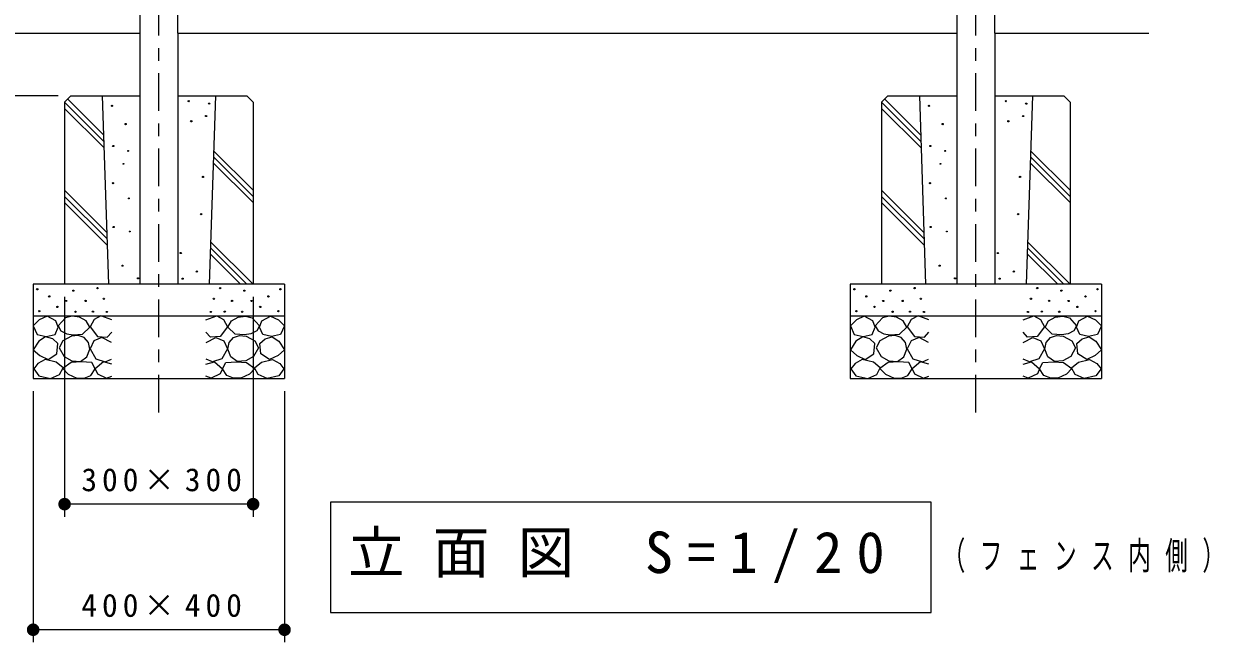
# Model space of a CAD drawing. Units: millimetres on the paper, scale 1:20. Extents: x -385 to 0, y 0 to 267.
# Drawn here: x -293.3 to -199, y 75 to 124.3 of the extents above; entities that cross this region are included whole.
import ezdxf

# ---------------------------------------------------------------- set-up
doc = ezdxf.new("R2010")
doc.units = ezdxf.units.MM
doc.linetypes.add('USER2', pattern=[6, 3, -1, 1, -1])
doc.layers.add('LY_1', color=7, linetype='Continuous', lineweight=13)
doc.styles.add('ＭＳ ゴシック', font='')
doc.styles.get('ＭＳ ゴシック').set_extended_font_data('MS Gothic')

# ---------------------------------------------------------------- blocks, each defined once
blk = doc.blocks.new('filled_dot')
at = {"color": 0, "linetype": 'Continuous', "lineweight": -2, "const_width": 1.25}
blk.add_lwpolyline([(-0.625, 0, 1), (0.625, 0, 1)], format="xyb", close=True, dxfattribs=at)

msp = doc.modelspace()

# ---------------------------------------------------------------- linework, layer by layer
at = {"layer": 'LY_1', "linetype": 'USER2'}
for p, q in [((-282.52, 93.329), (-282.52, 158.378)), ((-217.52, 93.329), (-217.52, 158.378))]:
    msp.add_line(p, q, dxfattribs=at)
at = {"layer": 'LY_1', "lineweight": 25}
for p, q in [((-284.033, 152.728), (-284.033, 123.527)), ((-281.008, 123.527), (-281.008, 152.728)), ((-219.033, 152.728), (-219.033, 123.527)), ((-216.008, 123.527), (-216.008, 152.728)), ((-297.52, 123.527), (-284.033, 123.527)), ((-284.033, 123.527), (-284.033, 103.527)), ((-281.008, 123.527), (-219.033, 123.527)), ((-281.008, 123.527), (-281.008, 103.527)), ((-219.033, 123.527), (-219.033, 103.527)), ((-216.008, 123.527), (-203.77, 123.527)), ((-216.008, 123.527), (-216.008, 103.527)), ((-290.02, 118.027), (-289.52, 118.527)), ((-290.02, 118.027), (-290.02, 103.527)), ((-289.52, 118.527), (-284.033, 118.527)), ((-287.02, 118.527), (-286.52, 103.527)), ((-281.008, 118.527), (-275.52, 118.527)), ((-278.02, 118.527), (-278.52, 103.527)), ((-275.52, 118.527), (-275.02, 118.027)), ((-275.02, 118.027), (-275.02, 103.527)), ((-225.02, 118.027), (-224.52, 118.527)), ((-225.02, 118.027), (-225.02, 103.527)), ((-224.52, 118.527), (-219.033, 118.527)), ((-222.02, 118.527), (-221.52, 103.527)), ((-216.008, 118.527), (-210.52, 118.527)), ((-213.02, 118.527), (-213.52, 103.527)), ((-210.52, 118.527), (-210.02, 118.027)), ((-210.02, 118.027), (-210.02, 103.527)), ((-272.52, 103.527), (-292.52, 103.527)), ((-292.52, 103.527), (-292.52, 96.027)), ((-272.52, 103.527), (-272.52, 96.027)), ((-207.52, 103.527), (-227.52, 103.527)), ((-227.52, 103.527), (-227.52, 96.027)), ((-207.52, 103.527), (-207.52, 96.027)), ((-292.52, 101.027), (-272.52, 101.027)), ((-227.52, 101.027), (-207.52, 101.027)), ((-292.52, 96.027), (-272.52, 96.027)), ((-227.52, 96.027), (-207.52, 96.027))]:
    msp.add_line(p, q, dxfattribs=at)
at = {"layer": 'LY_1'}
for p, q in [((-290.52, 118.527), (-303.52, 118.527)), ((-286.899, 114.906), (-290.02, 118.027)), ((-286.916, 115.418), (-289.773, 118.274)), ((-221.899, 114.906), (-225.02, 118.027)), ((-221.916, 115.418), (-224.773, 118.274)), ((-286.882, 114.394), (-290.02, 117.532)), ((-221.882, 114.394), (-225.02, 117.532)), ((-275.02, 111.022), (-278.165, 114.167)), ((-210.02, 111.022), (-213.165, 114.167)), ((-275.02, 110.032), (-278.197, 113.209)), ((-275.02, 110.527), (-278.181, 113.688)), ((-210.02, 110.032), (-213.197, 113.209)), ((-210.02, 110.527), (-213.181, 113.688)), ((-286.658, 107.66), (-290.02, 111.022)), ((-286.641, 107.147), (-290.02, 110.527)), ((-221.658, 107.66), (-225.02, 111.022)), ((-221.641, 107.147), (-225.02, 110.527)), ((-286.624, 106.635), (-290.02, 110.032)), ((-221.624, 106.635), (-225.02, 110.032)), ((-275.025, 103.527), (-278.407, 106.909)), ((-210.025, 103.527), (-213.407, 106.909)), ((-276.015, 103.527), (-278.439, 105.951)), ((-275.52, 103.527), (-278.423, 106.43)), ((-211.015, 103.527), (-213.439, 105.951)), ((-210.52, 103.527), (-213.423, 106.43)), ((-290.02, 102.527), (-290.02, 85.027)), ((-275.02, 102.527), (-275.02, 85.027)), ((-292.52, 95.027), (-292.52, 75.027)), ((-272.52, 95.027), (-272.52, 75.027)), ((-275.02, 86.027), (-290.02, 86.027)), ((-268.873, 86.19), (-268.873, 77.39)), ((-221.073, 86.19), (-268.873, 86.19)), ((-221.073, 77.39), (-221.073, 86.19)), ((-268.873, 77.39), (-221.073, 77.39)), ((-272.52, 76.027), (-292.52, 76.027))]:
    msp.add_line(p, q, dxfattribs=at)
at = {"layer": 'LY_1', "lineweight": 25}
for points in [[(-291.398, 100.997), (-292.031, 100.696), (-292.507, 100.221), (-292.206, 99.524), (-291.477, 99.381), (-290.78, 99.539), (-290.526, 100.126), (-290.716, 100.633)], [(-289.426, 101.001), (-289.953, 100.866), (-290.535, 100.231), (-290.305, 99.812), (-289.848, 99.575), (-289.332, 99.501), (-288.588, 99.569), (-288.021, 100.11), (-288.305, 100.61), (-288.838, 100.92)], [(-275.614, 101.001), (-275.087, 100.866), (-274.505, 100.231), (-274.735, 99.812), (-275.192, 99.575), (-275.708, 99.501), (-276.452, 99.569), (-277.019, 100.11), (-276.735, 100.61), (-276.202, 100.92)], [(-273.642, 100.997), (-273.009, 100.696), (-272.533, 100.221), (-272.834, 99.524), (-273.563, 99.381), (-274.26, 99.539), (-274.514, 100.126), (-274.324, 100.633)], [(-226.398, 100.997), (-227.031, 100.696), (-227.507, 100.221), (-227.206, 99.524), (-226.477, 99.381), (-225.78, 99.539), (-225.526, 100.126), (-225.716, 100.633)], [(-224.426, 101.001), (-224.953, 100.866), (-225.535, 100.231), (-225.305, 99.812), (-224.848, 99.575), (-224.332, 99.501), (-223.588, 99.569), (-223.021, 100.11), (-223.305, 100.61), (-223.838, 100.92)], [(-210.614, 101.001), (-210.087, 100.866), (-209.505, 100.231), (-209.735, 99.812), (-210.192, 99.575), (-210.708, 99.501), (-211.452, 99.569), (-212.019, 100.11), (-211.735, 100.61), (-211.202, 100.92)], [(-208.642, 100.997), (-208.009, 100.696), (-207.533, 100.221), (-207.834, 99.524), (-208.563, 99.381), (-209.26, 99.539), (-209.514, 100.126), (-209.324, 100.633)], [(-291.524, 99.349), (-292.063, 99.001), (-292.507, 98.32), (-292, 97.86), (-291.334, 97.543), (-290.637, 97.987), (-290.558, 98.827), (-290.966, 99.189)], [(-290.062, 97.785), (-289.44, 97.44), (-288.764, 97.393), (-288.251, 97.755), (-288.007, 98.353), (-288.119, 98.89), (-288.467, 99.299), (-288.933, 99.463), (-289.467, 99.407), (-290.157, 99.038), (-290.454, 98.461)], [(-274.978, 97.785), (-275.6, 97.44), (-276.276, 97.393), (-276.789, 97.755), (-277.033, 98.353), (-276.921, 98.89), (-276.573, 99.299), (-276.107, 99.463), (-275.573, 99.407), (-274.883, 99.038), (-274.587, 98.461)], [(-273.516, 99.349), (-272.977, 99.001), (-272.533, 98.32), (-273.04, 97.86), (-273.706, 97.543), (-274.403, 97.987), (-274.482, 98.827), (-274.074, 99.189)], [(-226.524, 99.349), (-227.063, 99.001), (-227.507, 98.32), (-227, 97.86), (-226.334, 97.543), (-225.637, 97.987), (-225.558, 98.827), (-225.966, 99.189)], [(-225.062, 97.785), (-224.44, 97.44), (-223.764, 97.393), (-223.251, 97.755), (-223.007, 98.353), (-223.119, 98.89), (-223.467, 99.299), (-223.933, 99.463), (-224.467, 99.407), (-225.157, 99.038), (-225.454, 98.461)], [(-209.978, 97.785), (-210.6, 97.44), (-211.276, 97.393), (-211.789, 97.755), (-212.033, 98.353), (-211.921, 98.89), (-211.573, 99.299), (-211.107, 99.463), (-210.573, 99.407), (-209.883, 99.038), (-209.587, 98.461)], [(-208.516, 99.349), (-207.977, 99.001), (-207.533, 98.32), (-208.04, 97.86), (-208.706, 97.543), (-209.403, 97.987), (-209.482, 98.827), (-209.074, 99.189)], [(-291.565, 97.553), (-292.134, 97.233), (-292.472, 96.811), (-292.068, 96.245), (-291.126, 96.042), (-290.41, 96.361), (-290.137, 96.866), (-290.676, 97.321)], [(-288.71, 97.345), (-289.494, 97.305), (-290.156, 96.832), (-289.724, 96.372), (-289.034, 96.062), (-288.469, 96.053), (-287.926, 96.278), (-287.588, 96.805), (-287.845, 97.291)], [(-276.33, 97.345), (-275.546, 97.305), (-274.884, 96.832), (-275.316, 96.372), (-276.006, 96.062), (-276.571, 96.053), (-277.114, 96.278), (-277.452, 96.805), (-277.195, 97.291)], [(-273.475, 97.553), (-272.906, 97.233), (-272.568, 96.811), (-272.972, 96.245), (-273.914, 96.042), (-274.63, 96.361), (-274.903, 96.866), (-274.364, 97.321)], [(-226.565, 97.553), (-227.134, 97.233), (-227.472, 96.811), (-227.068, 96.245), (-226.126, 96.042), (-225.41, 96.361), (-225.137, 96.866), (-225.676, 97.321)], [(-223.71, 97.345), (-224.494, 97.305), (-225.156, 96.832), (-224.724, 96.372), (-224.034, 96.062), (-223.469, 96.053), (-222.926, 96.278), (-222.588, 96.805), (-222.845, 97.291)], [(-211.33, 97.345), (-210.546, 97.305), (-209.884, 96.832), (-210.316, 96.372), (-211.006, 96.062), (-211.571, 96.053), (-212.114, 96.278), (-212.452, 96.805), (-212.195, 97.291)], [(-208.475, 97.553), (-207.906, 97.233), (-207.568, 96.811), (-207.972, 96.245), (-208.914, 96.042), (-209.63, 96.361), (-209.903, 96.866), (-209.364, 97.321)]]:
    msp.add_lwpolyline(points, close=True, dxfattribs=at)
for points in [[(-286.27, 100.692), (-287.126, 101.009), (-287.664, 100.739), (-287.981, 100.137), (-287.395, 99.377), (-286.619, 99.313), (-286.27, 99.71)], [(-278.77, 100.692), (-277.915, 101.009), (-277.376, 100.739), (-277.059, 100.137), (-277.645, 99.377), (-278.421, 99.313), (-278.77, 99.71)], [(-221.27, 100.692), (-222.126, 101.009), (-222.664, 100.739), (-222.981, 100.137), (-222.395, 99.377), (-221.619, 99.313), (-221.27, 99.71)], [(-213.77, 100.692), (-212.915, 101.009), (-212.376, 100.739), (-212.059, 100.137), (-212.645, 99.377), (-213.421, 99.313), (-213.77, 99.71)], [(-286.286, 98.886), (-287.046, 99.282), (-287.68, 99.028), (-287.981, 98.379), (-287.537, 97.603), (-286.777, 97.365), (-286.286, 97.571)], [(-278.754, 98.886), (-277.994, 99.282), (-277.36, 99.028), (-277.059, 98.379), (-277.503, 97.603), (-278.263, 97.365), (-278.754, 97.571)], [(-221.286, 98.886), (-222.046, 99.282), (-222.68, 99.028), (-222.981, 98.379), (-222.537, 97.603), (-221.777, 97.365), (-221.286, 97.571)], [(-213.754, 98.886), (-212.994, 99.282), (-212.36, 99.028), (-212.059, 98.379), (-212.503, 97.603), (-213.263, 97.365), (-213.754, 97.571)], [(-286.27, 97.159), (-286.935, 97.365), (-287.585, 96.81), (-287.411, 96.414), (-286.682, 96.05), (-286.27, 96.208)], [(-278.77, 97.159), (-278.105, 97.365), (-277.455, 96.81), (-277.629, 96.414), (-278.358, 96.05), (-278.77, 96.208)], [(-221.27, 97.159), (-221.935, 97.365), (-222.585, 96.81), (-222.411, 96.414), (-221.682, 96.05), (-221.27, 96.208)], [(-213.77, 97.159), (-213.105, 97.365), (-212.455, 96.81), (-212.629, 96.414), (-213.358, 96.05), (-213.77, 96.208)]]:
    msp.add_lwpolyline(points, dxfattribs=at)
for centre, radius in [((-280.14, 118.108), 0.05), ((-278.515, 117.911), 0.05), ((-215.14, 118.108), 0.05), ((-213.515, 117.911), 0.05), ((-286.245, 117.739), 0.05), ((-278.761, 116.926), 0.05), ((-221.245, 117.739), 0.05), ((-213.761, 116.926), 0.05), ((-285.162, 116.286), 0.05), ((-279.943, 116.508), 0.05), ((-220.162, 116.286), 0.05), ((-214.943, 116.508), 0.05), ((-286.146, 114.538), 0.05), ((-284.959, 114.146), 0.035), ((-221.146, 114.538), 0.05), ((-219.959, 114.146), 0.035), ((-285.342, 113.12), 0.035), ((-220.342, 113.12), 0.035), ((-286.171, 111.584), 0.05), ((-279.007, 112.076), 0.05), ((-221.171, 111.584), 0.05), ((-214.007, 112.076), 0.05), ((-284.904, 110.371), 0.035), ((-219.904, 110.371), 0.035), ((-279.155, 109.122), 0.05), ((-214.155, 109.122), 0.05), ((-286.122, 108.088), 0.05), ((-284.837, 107.729), 0.035), ((-221.122, 108.088), 0.05), ((-219.837, 107.729), 0.035), ((-280.78, 106.02), 0.05), ((-215.78, 106.02), 0.05), ((-285.408, 105.011), 0.05), ((-220.408, 105.011), 0.05), ((-284.177, 104.002), 0.05), ((-280.632, 103.977), 0.05), ((-279.5, 104.543), 0.05), ((-219.177, 104.002), 0.05), ((-215.632, 103.977), 0.05), ((-214.5, 104.543), 0.05), ((-292.19, 103.136), 0.05), ((-289.322, 103.025), 0.05), ((-287.399, 103.231), 0.05), ((-277.641, 103.231), 0.05), ((-275.718, 103.025), 0.05), ((-272.85, 103.136), 0.05), ((-227.19, 103.136), 0.05), ((-224.322, 103.025), 0.05), ((-222.399, 103.231), 0.05), ((-212.641, 103.231), 0.05), ((-210.718, 103.025), 0.05), ((-207.85, 103.136), 0.05), ((-291.239, 102.565), 0.05), ((-289.893, 102.201), 0.05), ((-288.345, 102.204), 0.05), ((-286.899, 102.38), 0.05), ((-278.141, 102.38), 0.05), ((-276.695, 102.204), 0.05), ((-275.147, 102.201), 0.05), ((-273.801, 102.565), 0.05), ((-226.239, 102.565), 0.05), ((-224.893, 102.201), 0.05), ((-223.345, 102.204), 0.05), ((-221.899, 102.38), 0.05), ((-213.141, 102.38), 0.05), ((-211.695, 102.204), 0.05), ((-210.147, 102.201), 0.05), ((-208.801, 102.565), 0.05), ((-292.031, 101.393), 0.05), ((-290.59, 101.726), 0.05), ((-289.148, 101.345), 0.05), ((-287.764, 101.353), 0.05), ((-286.656, 101.326), 0.05), ((-278.384, 101.326), 0.05), ((-277.276, 101.353), 0.05), ((-275.892, 101.345), 0.05), ((-274.45, 101.726), 0.05), ((-273.009, 101.393), 0.05), ((-227.031, 101.393), 0.05), ((-225.59, 101.726), 0.05), ((-224.148, 101.345), 0.05), ((-222.764, 101.353), 0.05), ((-221.656, 101.326), 0.05), ((-213.384, 101.326), 0.05), ((-212.276, 101.353), 0.05), ((-210.892, 101.345), 0.05), ((-209.45, 101.726), 0.05), ((-208.009, 101.393), 0.05)]:
    msp.add_circle(centre, radius, dxfattribs=at)

# ---------------------------------------------------------------- block references
at = {"layer": 'LY_1', "xscale": 0.4, "yscale": 0.4}
for p in [(-290.02, 86.027), (-292.52, 76.027)]:
    msp.add_blockref('filled_dot', p, dxfattribs=at)
at = {"layer": 'LY_1', "xscale": 0.4, "yscale": 0.4, "rotation": 180}
for p in [(-275.02, 86.027), (-272.52, 76.027)]:
    msp.add_blockref('filled_dot', p, dxfattribs=at)

# ---------------------------------------------------------------- texts
at = {"layer": 'LY_1', "style": 'ＭＳ ゴシック'}
for s, insert, char_height, attachment_point in [('\\T1.32;300×300', (-282.1, 87.027), 1.833, 8), ('\\T1.5;立面図\\~S=1/20', (-267.473, 81.79), 3.299, 4), ('\\T1.64;\\W0.6;（フェンス内側）', (-220.163, 81.79), 2.199, 4), ('\\T1.32;400×400', (-282.1, 77.027), 1.833, 8)]:
    msp.add_mtext(s, dxfattribs=dict(at, insert=insert, char_height=char_height, attachment_point=attachment_point))

doc.saveas('drawing.dxf')
